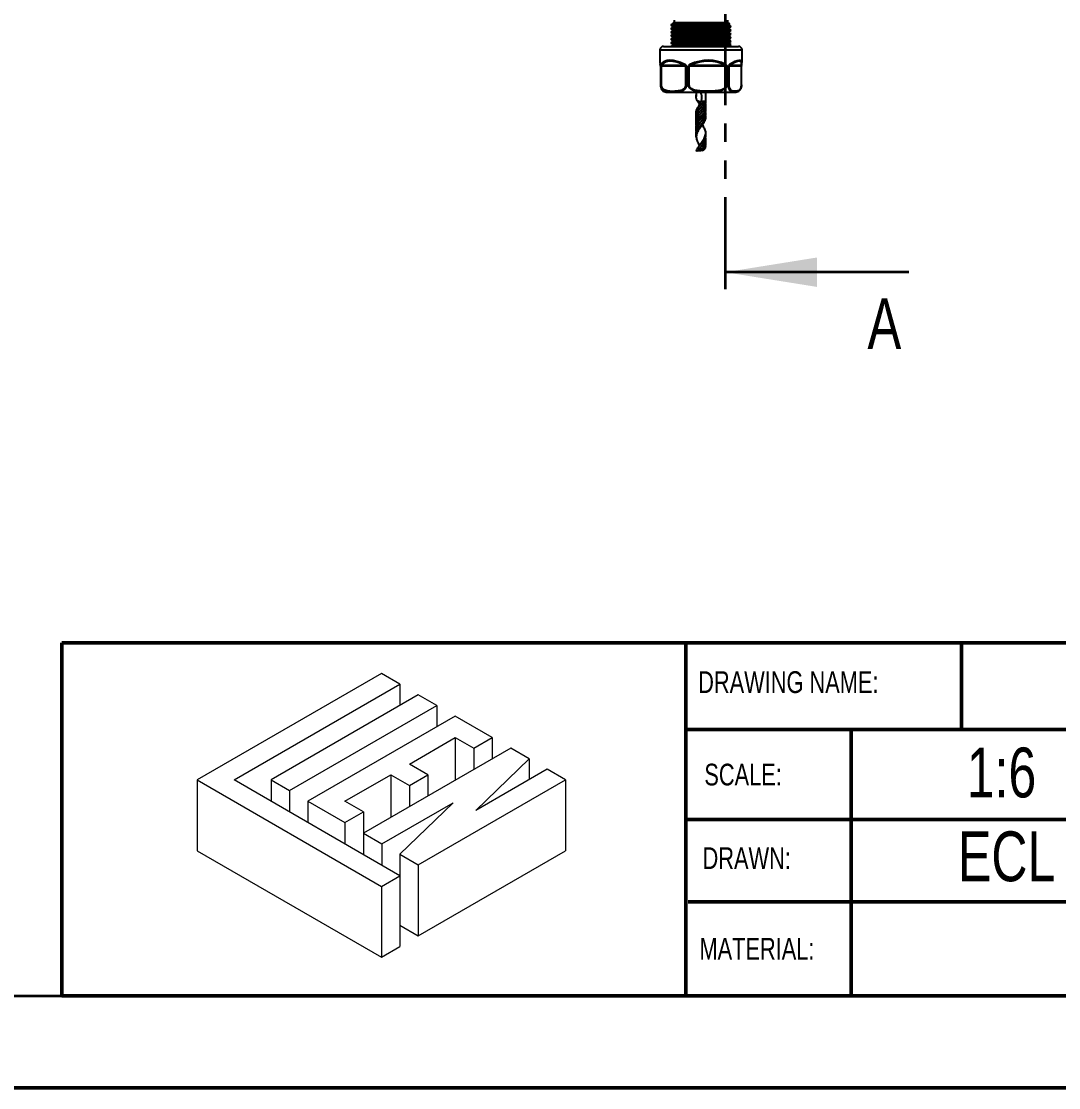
# Model space of a CAD drawing. Header units: millimetres. Extents: x 0 to 279, y 0 to 216.
# Drawn here: x 120.3 to 191.9, y 0 to 73.6 of the extents above; entities that cross this region are included whole.
import ezdxf

# ---------------------------------------------------------------- set-up
doc = ezdxf.new("R2010")
doc.units = ezdxf.units.MM
doc.linetypes.add('PHANTOM', pattern=[12.7, 6.35, -1.27, 1.27, -1.27, 1.27, -1.27])
for name, color, linetype in [('PAGE_BORDER', 7, 'Continuous'), ('TITLE_BLOCK_BORDER', 7, 'Continuous'), ('TITLE_BLOCK_TEXT', 8, 'Continuous')]:
    doc.layers.add(name, color=color, linetype=linetype)
doc.styles.add('SLDTEXTSTYLE0', font='TXT', dxfattribs={"width": 0.75})

# ---------------------------------------------------------------- blocks, each defined once
blk = doc.blocks.new('Lien3D Logo')
at = {"color": 7, "linetype": 'Continuous', "lineweight": 18}
for p, q in [((10.607, 16.329), (0, 10.206)), ((11.67, 15.715), (10.607, 16.329)), ((2.128, 10.206), (11.67, 15.715)), ((11.67, 15.715), (11.67, 14.486)), ((12.734, 15.101), (4.255, 10.206)), ((13.798, 14.486), (12.734, 15.101)), ((5.319, 9.592), (13.798, 14.486)), ((13.798, 14.486), (13.798, 13.258)), ((14.862, 13.872), (6.383, 8.977)), ((16.99, 12.644), (14.862, 13.872)), ((12.218, 11.118), (14.862, 12.644)), ((14.862, 12.644), (15.926, 12.03)), ((14.862, 12.644), (14.862, 10.187)), ((15.926, 12.03), (16.99, 12.644)), ((16.99, 12.644), (16.99, 11.416)), ((18.054, 12.03), (9.575, 7.135)), ((15.926, 12.03), (15.926, 10.801)), ((19.118, 11.416), (18.054, 12.03)), ((13.282, 10.504), (12.218, 11.118)), ((16.039, 8.447), (19.118, 11.416)), ((19.118, 11.416), (19.118, 10.224)), ((8.511, 8.977), (11.155, 10.504)), ((11.155, 10.504), (12.218, 9.889)), ((11.155, 10.504), (11.155, 8.047)), ((12.218, 9.889), (13.282, 10.504)), ((13.282, 10.504), (13.282, 9.275)), ((20.149, 10.82), (16.039, 8.447)), ((21.213, 10.206), (20.149, 10.82)), ((0, 10.206), (0, 6.123)), ((0, 10.206), (10.607, 4.083)), ((11.67, 4.697), (2.128, 10.206)), ((4.255, 10.206), (4.255, 8.977)), ((4.255, 10.206), (5.319, 9.592)), ((12.218, 9.889), (12.218, 8.661)), ((12.734, 5.311), (21.213, 10.206)), ((21.213, 10.206), (21.213, 6.123)), ((5.319, 9.592), (5.319, 8.363)), ((6.383, 8.977), (8.511, 7.749)), ((6.383, 8.977), (6.383, 7.749)), ((9.575, 8.363), (8.511, 8.977)), ((10.639, 6.521), (14.749, 8.893)), ((14.749, 8.893), (11.67, 5.925)), ((8.511, 7.749), (9.575, 8.363)), ((9.575, 8.363), (9.575, 7.135)), ((8.511, 7.749), (8.511, 6.521)), ((9.575, 7.135), (10.639, 6.521)), ((9.575, 7.135), (9.575, 5.907)), ((10.639, 6.521), (10.639, 5.293)), ((0, 6.123), (10.607, 0)), ((11.67, 5.925), (12.734, 5.311)), ((11.67, 5.925), (11.67, 4.697)), ((12.734, 1.228), (21.213, 6.123)), ((12.734, 5.311), (12.734, 1.228)), ((10.607, 4.083), (11.67, 4.697)), ((11.67, 4.697), (11.67, 0.614)), ((10.607, 4.083), (10.607, 0)), ((11.67, 1.842), (12.734, 1.228)), ((10.607, 0), (11.67, 0.614))]:
    blk.add_line(p, q, dxfattribs=at)

msp = doc.modelspace()

# ---------------------------------------------------------------- linework, layer by layer
at = {"color": 7, "linetype": 'PHANTOM', "lineweight": 35}
msp.add_line((168.901, 86.867), (168.901, 54.287), dxfattribs=at)
at = {"color": 7, "linetype": 'Continuous', "lineweight": 25}
for p, q in [((165.385, 73.687), (165.385, 73.521)), ((169.085, 73.521), (169.085, 73.687)), ((165.168, 73.364), (165.168, 73.344)), ((165.168, 73.114), (165.168, 73.094)), ((165.341, 73.494), (165.366, 73.479)), ((165.385, 73.521), (165.344, 73.497)), ((165.385, 73.521), (169.085, 73.521)), ((165.77, 73.396), (166.65, 73.396)), ((169.237, 73.433), (169.085, 73.521)), ((169.301, 73.219), (169.301, 73.239)), ((169.301, 72.969), (169.301, 72.989)), ((165.168, 72.864), (165.168, 72.844)), ((165.168, 72.614), (165.168, 72.594)), ((165.168, 72.364), (165.168, 72.344)), ((169.301, 72.719), (169.301, 72.739)), ((169.301, 72.469), (169.301, 72.489)), ((169.301, 72.219), (169.301, 72.239)), ((164.401, 71.627), (164.401, 70.756)), ((164.651, 71.877), (169.672, 71.877)), ((165.168, 72.114), (165.168, 72.094)), ((169.301, 71.969), (169.301, 71.989)), ((169.672, 71.877), (169.818, 71.877)), ((170.068, 70.756), (170.068, 71.627)), ((164.436, 70.509), (164.436, 69.211)), ((164.436, 70.509), (164.437, 70.509)), ((164.437, 70.509), (164.437, 69.211)), ((164.464, 69.211), (164.464, 70.509)), ((164.464, 70.509), (164.483, 70.509)), ((166.192, 70.509), (164.483, 70.509)), ((164.483, 70.509), (164.483, 69.211)), ((164.525, 70.568), (166.112, 70.568)), ((166.192, 69.211), (166.192, 70.509)), ((166.192, 70.509), (166.225, 70.509)), ((166.225, 70.509), (166.225, 69.211)), ((166.365, 69.211), (166.365, 70.509)), ((166.365, 70.509), (166.406, 70.509)), ((168.985, 70.509), (166.406, 70.509)), ((166.406, 70.509), (166.406, 69.211)), ((166.503, 70.568), (168.897, 70.568)), ((168.985, 69.211), (168.985, 70.509)), ((168.985, 70.509), (169.023, 70.509)), ((169.023, 70.509), (169.023, 69.211)), ((169.135, 69.211), (169.135, 70.509)), ((169.135, 70.509), (169.158, 70.509)), ((170.028, 70.509), (169.158, 70.509)), ((169.158, 70.509), (169.158, 69.211)), ((169.212, 70.568), (170.02, 70.568)), ((170.028, 69.211), (170.028, 70.509)), ((170.033, 69.211), (170.033, 70.509)), ((164.436, 69.211), (164.437, 69.211)), ((164.437, 69.211), (164.464, 69.211)), ((164.464, 69.211), (164.483, 69.211)), ((166.192, 69.211), (166.225, 69.211)), ((166.225, 69.211), (166.365, 69.211)), ((166.365, 69.211), (166.406, 69.211)), ((168.985, 69.211), (169.023, 69.211)), ((169.023, 69.211), (169.135, 69.211)), ((169.135, 69.211), (169.158, 69.211)), ((170.028, 69.211), (170.033, 69.211)), ((164.901, 68.711), (169.436, 68.711)), ((165.527, 68.711), (165.535, 68.703)), ((165.535, 68.703), (168.838, 68.703)), ((166.901, 68.703), (166.901, 68.416)), ((167.568, 68.077), (167.568, 68.703)), ((168.838, 68.703), (168.935, 68.703)), ((168.935, 68.703), (168.942, 68.711)), ((169.436, 68.711), (169.568, 68.711)), ((166.988, 68.098), (166.999, 68.077)), ((166.999, 68.077), (167.008, 68.077)), ((167.198, 67.996), (167.273, 68.077)), ((167.232, 68.077), (167.198, 67.996)), ((167.273, 68.077), (167.229, 68.077)), ((167.433, 68.077), (167.273, 68.077)), ((167.54, 68.077), (167.433, 68.077)), ((167.54, 68.077), (167.568, 68.077)), ((167.557, 67.937), (167.557, 67.937)), ((166.912, 67.162), (166.913, 67.162)), ((166.913, 67.354), (166.913, 67.354)), ((167.563, 67.127), (167.555, 67.127)), ((167.558, 67.347), (167.556, 67.347)), ((167.557, 67.547), (167.557, 67.547)), ((166.913, 66.944), (166.908, 66.944)), ((166.911, 66.779), (166.913, 66.779)), ((166.913, 66.578), (166.913, 66.578)), ((166.913, 66.38), (166.913, 66.38)), ((167.557, 66.964), (167.556, 66.964)), ((166.912, 66.188), (166.913, 66.188)), ((166.912, 65.995), (166.913, 65.995)), ((166.913, 65.797), (166.913, 65.797)), ((167.557, 65.797), (167.557, 65.797)), ((167.557, 65.604), (167.557, 65.604)), ((167.093, 65.132), (167.152, 65.071)), ((167.305, 64.81), (167.322, 64.808)), ((167.485, 64.818), (167.469, 64.824)), ((167.485, 64.818), (167.47, 64.825)), ((167.517, 64.849), (167.545, 64.886)), ((167.538, 64.877), (167.568, 64.923)), ((167.568, 64.923), (167.544, 65.01)), ((167.558, 65.014), (167.556, 65.014)), ((167.557, 65.411), (167.557, 65.411)), ((167.557, 65.214), (167.557, 65.214)), ((166.924, 64.642), (166.956, 64.751)), ((167.393, 64.712), (167.371, 64.705))]:
    msp.add_line(p, q, dxfattribs=at)
at = {"color": 8, "linetype": 'Continuous', "lineweight": 25}
for p, q in [((164.401, 71.627), (169.907, 71.627)), ((169.907, 71.627), (170.068, 71.627)), ((170.028, 70.509), (170.033, 70.509))]:
    msp.add_line(p, q, dxfattribs=at)
at = {"color": 7, "linetype": 'Continuous', "lineweight": 35}
msp.add_line((181.601, 56.287), (168.901, 56.287), dxfattribs=at)
at = {"color": 7, "linetype": 'Continuous', "lineweight": 50}
msp.add_line((0, 0), (279.4, 0), dxfattribs=at)
at = {"color": 7, "linetype": 'Continuous', "lineweight": 25}
for centre, radius, start, end in [((164.651, 71.627), 0.25, 90, 180), ((169.818, 71.627), 0.25, 0, 90), ((164.574, 70.638), 0.0849, 187.44256, 235.42462), ((166.244, 70.572), 0.132, 155.26082, 181.61967), ((166.722, 70.731), 0.273, 202.39712, 216.65031), ((168.802, 70.674), 0.143, 312.00255, 340.74182), ((169.147, 70.601), 0.0728, 333.53489, 21.32474), ((169.978, 70.624), 0.0692, 344.54331, 3.10794), ((164.901, 69.211), 0.5, 236.69086, 270), ((169.568, 69.211), 0.5, 270, 303.23462)]:
    msp.add_arc(centre, radius, start, end, dxfattribs=at)
at = {"color": 8, "linetype": 'Continuous', "lineweight": 25}
for centre, radius, start, end in [((169.977, 70.624), 0.0708, 307.81286, 344.28607), ((166.926, 67.727), 0.376, 44.65196, 80.55955)]:
    msp.add_arc(centre, radius, start, end, dxfattribs=at)
at = {"color": 7, "linetype": 'Continuous', "lineweight": 25}
for centre, major_axis, ratio, start_param, end_param in [((167.235, 68.162), (2.795, -2.708), 0.170639, 3.290274, 3.426159), ((167.235, 68.162), (2.67, -2.567), 0.36993, 2.315382, 3.233188), ((167.19, 68.103), (2.579, -2.579), 0.370147, 2.32818, 3.245986), ((167.235, 68.162), (2.316, 1.971), 0.827875, 0.312676, 1.230482), ((167.245, 68.103), (2.116, 2.116), 0.829865, 0.233785, 1.151591), ((167.29, 68.103), (2.711, 2.711), 0.170719, 5.993372, 6.911177), ((167.235, 68.162), (2.795, 2.708), 0.170639, 5.998619, 6.093271)]:
    msp.add_ellipse(centre, major_axis=major_axis, ratio=ratio, start_param=start_param, end_param=end_param, dxfattribs=at)
at = {"color": 8, "linetype": 'Continuous', "lineweight": 25}
msp.add_ellipse((167.235, 68.162), major_axis=(2.795, 2.708), ratio=0.170639, start_param=6.119344, end_param=6.916425, dxfattribs=at)
at = {"color": 7, "linetype": 'Continuous', "lineweight": 25}
for points, knots in [([(165.77, 73.396), (165.726, 73.394), (165.537, 73.389), (165.298, 73.38), (165.153, 73.37), (165.18, 73.365), (165.185, 73.364)], [0, 0, 0, 0, 0.117653, 0.511792, 0.905188, 1, 1, 1, 1]), ([(169.278, 73.239), (169.282, 73.237), (169.295, 73.232), (169.106, 73.221), (168.742, 73.209), (168.227, 73.197), (167.624, 73.184), (166.982, 73.173), (166.365, 73.16), (165.974, 73.151), (165.749, 73.145), (165.539, 73.139), (165.297, 73.13), (165.153, 73.12), (165.18, 73.115), (165.185, 73.114)], [0, 0, 0, 0, 0.049459, 0.148017, 0.245465, 0.342639, 0.441278, 0.537731, 0.636109, 0.733932, 0.750794, 0.780113, 0.878336, 0.976372, 1, 1, 1, 1]), ([(169.278, 72.989), (169.282, 72.987), (169.295, 72.982), (169.106, 72.971), (168.742, 72.959), (168.227, 72.947), (167.624, 72.934), (166.982, 72.923), (166.365, 72.91), (165.974, 72.901), (165.749, 72.895), (165.539, 72.889), (165.297, 72.88), (165.153, 72.87), (165.18, 72.865), (165.185, 72.864)], [0, 0, 0, 0, 0.0494592, 0.1480165, 0.2454652, 0.3426386, 0.4412782, 0.5377307, 0.6361089, 0.7339318, 0.7507936, 0.7801134, 0.8783355, 0.9763724, 1, 1, 1, 1]), ([(165.368, 73.481), (165.335, 73.462), (165.269, 73.423), (165.202, 73.385), (165.169, 73.366)], [0, 0, 0, 0, 0.499982, 1, 1, 1, 1]), ([(165.169, 73.343), (165.202, 73.324), (165.268, 73.286), (165.333, 73.248), (165.366, 73.229)], [0, 0, 0, 0, 0.50599, 1, 1, 1, 1]), ([(165.368, 73.231), (165.335, 73.212), (165.269, 73.173), (165.202, 73.135), (165.169, 73.116)], [0, 0, 0, 0, 0.499982, 1, 1, 1, 1]), ([(165.169, 73.093), (165.202, 73.074), (165.268, 73.036), (165.333, 72.998), (165.366, 72.979)], [0, 0, 0, 0, 0.50599, 1, 1, 1, 1]), ([(165.368, 72.981), (165.335, 72.962), (165.269, 72.923), (165.202, 72.885), (165.169, 72.866)], [0, 0, 0, 0, 0.499982, 1, 1, 1, 1]), ([(165.192, 73.344), (165.187, 73.346), (165.175, 73.352), (165.365, 73.363), (165.731, 73.375), (166.187, 73.386), (166.517, 73.393), (166.65, 73.396)], [0, 0, 0, 0, 0.122761, 0.363801, 0.60213, 0.839786, 1, 1, 1, 1]), ([(165.192, 73.094), (165.187, 73.096), (165.175, 73.102), (165.365, 73.113), (165.731, 73.125), (166.246, 73.137), (166.85, 73.15), (167.492, 73.161), (168.109, 73.174), (168.645, 73.186), (169.047, 73.198), (169.269, 73.21), (169.29, 73.217), (169.298, 73.219)], [0, 0, 0, 0, 0.050193, 0.148746, 0.246191, 0.34336, 0.441996, 0.538444, 0.636819, 0.734638, 0.831465, 0.930168, 1, 1, 1, 1]), ([(165.192, 72.844), (165.187, 72.846), (165.175, 72.852), (165.365, 72.863), (165.731, 72.875), (166.246, 72.887), (166.85, 72.9), (167.492, 72.911), (168.109, 72.924), (168.645, 72.936), (169.047, 72.948), (169.269, 72.96), (169.29, 72.967), (169.298, 72.969)], [0, 0, 0, 0, 0.050193, 0.148746, 0.246191, 0.34336, 0.441996, 0.538444, 0.636819, 0.734638, 0.831465, 0.930168, 1, 1, 1, 1]), ([(165.91, 73.511), (165.879, 73.51), (165.785, 73.509), (165.676, 73.507), (165.583, 73.505), (165.5, 73.503), (165.434, 73.501), (165.386, 73.499), (165.351, 73.497), (165.347, 73.496), (165.345, 73.495)], [0, 0, 0, 0, 0.090017, 0.272234, 0.36458, 0.454597, 0.636814, 0.72916, 0.835038, 1, 1, 1, 1]), ([(165.389, 73.481), (165.387, 73.482), (165.378, 73.488), (165.548, 73.498), (165.77, 73.507), (165.907, 73.511), (165.91, 73.511)], [0, 0, 0, 0, 0.164627, 0.579363, 0.989433, 1, 1, 1, 1]), ([(165.389, 73.231), (165.387, 73.232), (165.378, 73.238), (165.547, 73.248), (165.877, 73.26), (166.343, 73.272), (166.889, 73.285), (167.469, 73.297), (168.027, 73.309), (168.51, 73.321), (168.877, 73.333), (169.063, 73.345), (169.121, 73.353), (169.093, 73.356), (169.088, 73.357)], [0, 0, 0, 0, 0.038685, 0.136142, 0.232502, 0.32859, 0.426128, 0.521503, 0.618783, 0.715513, 0.811262, 0.908867, 0.982185, 1, 1, 1, 1]), ([(165.389, 72.981), (165.387, 72.982), (165.378, 72.988), (165.547, 72.998), (165.877, 73.01), (166.343, 73.022), (166.889, 73.035), (167.469, 73.047), (168.027, 73.059), (168.51, 73.071), (168.877, 73.083), (169.063, 73.095), (169.121, 73.103), (169.093, 73.106), (169.088, 73.107)], [0, 0, 0, 0, 0.038685, 0.136142, 0.232502, 0.32859, 0.426128, 0.521503, 0.618783, 0.715513, 0.811262, 0.908867, 0.982185, 1, 1, 1, 1]), ([(165.77, 73.396), (165.783, 73.407), (165.81, 73.429), (165.857, 73.467), (165.89, 73.494), (165.91, 73.511)], [0, 0, 0, 0, 0.287833, 0.575665, 1, 1, 1, 1]), ([(169.237, 73.433), (169.237, 73.432), (169.236, 73.43), (169.201, 73.428), (169.14, 73.426), (169.081, 73.424), (169.009, 73.423), (168.923, 73.421), (168.825, 73.419), (168.68, 73.417), (168.514, 73.415), (168.329, 73.413), (168.183, 73.411), (168.03, 73.409), (167.87, 73.408), (167.704, 73.406), (167.537, 73.404), (167.366, 73.403), (167.193, 73.401), (167.014, 73.399), (166.832, 73.397), (166.711, 73.396), (166.65, 73.396)], [0, 0, 0, 0, 0.043428, 0.132072, 0.177216, 0.221412, 0.265914, 0.311385, 0.357189, 0.401385, 0.49126, 0.537037, 0.581618, 0.626505, 0.672359, 0.718547, 0.763336, 0.808435, 0.854512, 0.900922, 0.950258, 1, 1, 1, 1]), ([(169.29, 73.244), (169.257, 73.263), (169.191, 73.301), (169.124, 73.339), (169.091, 73.359)], [0, 0, 0, 0, 0.5000047, 1, 1, 1, 1]), ([(169.29, 72.994), (169.257, 73.013), (169.191, 73.051), (169.124, 73.089), (169.091, 73.109)], [0, 0, 0, 0, 0.500005, 1, 1, 1, 1]), ([(169.097, 73.357), (169.13, 73.376), (169.174, 73.402), (169.218, 73.427), (169.229, 73.433)], [0, 0, 0, 0, 0.7537174, 1, 1, 1, 1]), ([(169.097, 73.107), (169.13, 73.126), (169.197, 73.165), (169.263, 73.203), (169.296, 73.222)], [0, 0, 0, 0, 0.499996, 1, 1, 1, 1]), ([(169.097, 72.857), (169.13, 72.876), (169.197, 72.915), (169.263, 72.953), (169.296, 72.972)], [0, 0, 0, 0, 0.499996, 1, 1, 1, 1]), ([(169.278, 72.739), (169.282, 72.737), (169.295, 72.732), (169.106, 72.721), (168.742, 72.709), (168.227, 72.697), (167.624, 72.684), (166.982, 72.673), (166.365, 72.66), (165.974, 72.651), (165.749, 72.645), (165.539, 72.639), (165.297, 72.63), (165.153, 72.62), (165.18, 72.615), (165.185, 72.614)], [0, 0, 0, 0, 0.0494592, 0.1480165, 0.2454652, 0.3426386, 0.4412782, 0.5377307, 0.6361089, 0.7339318, 0.7507936, 0.7801134, 0.8783355, 0.9763724, 1, 1, 1, 1]), ([(169.278, 72.489), (169.282, 72.487), (169.295, 72.482), (169.106, 72.471), (168.742, 72.459), (168.227, 72.447), (167.624, 72.434), (166.982, 72.423), (166.365, 72.41), (165.974, 72.401), (165.749, 72.395), (165.539, 72.389), (165.297, 72.38), (165.153, 72.37), (165.18, 72.365), (165.185, 72.364)], [0, 0, 0, 0, 0.049459, 0.148017, 0.245465, 0.342639, 0.441278, 0.537731, 0.636109, 0.733932, 0.750794, 0.780113, 0.878336, 0.976372, 1, 1, 1, 1]), ([(169.278, 72.239), (169.282, 72.237), (169.295, 72.232), (169.106, 72.221), (168.742, 72.209), (168.227, 72.197), (167.624, 72.184), (166.982, 72.173), (166.365, 72.16), (165.974, 72.151), (165.749, 72.145), (165.539, 72.139), (165.297, 72.13), (165.153, 72.12), (165.18, 72.115), (165.185, 72.114)], [0, 0, 0, 0, 0.049459, 0.148017, 0.245465, 0.342639, 0.441278, 0.537731, 0.636109, 0.733932, 0.750794, 0.780113, 0.878336, 0.976372, 1, 1, 1, 1]), ([(165.169, 72.843), (165.202, 72.824), (165.268, 72.786), (165.333, 72.748), (165.366, 72.729)], [0, 0, 0, 0, 0.50599, 1, 1, 1, 1]), ([(165.368, 72.731), (165.335, 72.712), (165.269, 72.673), (165.202, 72.635), (165.169, 72.616)], [0, 0, 0, 0, 0.4999825, 1, 1, 1, 1]), ([(165.169, 72.593), (165.202, 72.574), (165.268, 72.536), (165.333, 72.498), (165.366, 72.479)], [0, 0, 0, 0, 0.50599, 1, 1, 1, 1]), ([(165.368, 72.481), (165.335, 72.462), (165.269, 72.423), (165.202, 72.385), (165.169, 72.366)], [0, 0, 0, 0, 0.499982, 1, 1, 1, 1]), ([(165.169, 72.343), (165.202, 72.324), (165.268, 72.286), (165.333, 72.248), (165.366, 72.229)], [0, 0, 0, 0, 0.50599, 1, 1, 1, 1]), ([(165.368, 72.231), (165.335, 72.212), (165.269, 72.173), (165.202, 72.135), (165.169, 72.116)], [0, 0, 0, 0, 0.499982, 1, 1, 1, 1]), ([(165.192, 72.594), (165.187, 72.596), (165.175, 72.602), (165.365, 72.613), (165.731, 72.625), (166.246, 72.637), (166.85, 72.65), (167.492, 72.661), (168.109, 72.674), (168.645, 72.686), (169.047, 72.698), (169.269, 72.71), (169.29, 72.717), (169.298, 72.719)], [0, 0, 0, 0, 0.050193, 0.148746, 0.246191, 0.34336, 0.441996, 0.538444, 0.636819, 0.734638, 0.831465, 0.930168, 1, 1, 1, 1]), ([(165.192, 72.344), (165.187, 72.346), (165.175, 72.352), (165.365, 72.363), (165.731, 72.375), (166.246, 72.387), (166.85, 72.4), (167.492, 72.411), (168.109, 72.424), (168.645, 72.436), (169.047, 72.448), (169.269, 72.46), (169.29, 72.467), (169.298, 72.469)], [0, 0, 0, 0, 0.050193, 0.148746, 0.246191, 0.34336, 0.441996, 0.538444, 0.636819, 0.734638, 0.831465, 0.930168, 1, 1, 1, 1]), ([(165.192, 72.094), (165.187, 72.096), (165.175, 72.102), (165.365, 72.113), (165.731, 72.125), (166.246, 72.137), (166.85, 72.15), (167.492, 72.161), (168.109, 72.174), (168.645, 72.186), (169.047, 72.198), (169.269, 72.21), (169.29, 72.217), (169.298, 72.219)], [0, 0, 0, 0, 0.0501928, 0.1487461, 0.2461908, 0.3433603, 0.4419959, 0.5384445, 0.6368187, 0.7346376, 0.8314646, 0.9301676, 1, 1, 1, 1]), ([(165.389, 72.731), (165.387, 72.732), (165.378, 72.738), (165.547, 72.748), (165.877, 72.76), (166.343, 72.772), (166.889, 72.785), (167.469, 72.797), (168.027, 72.809), (168.51, 72.821), (168.877, 72.833), (169.063, 72.845), (169.121, 72.853), (169.093, 72.856), (169.088, 72.857)], [0, 0, 0, 0, 0.038685, 0.136142, 0.232502, 0.32859, 0.426128, 0.521503, 0.618783, 0.715513, 0.811262, 0.908867, 0.982185, 1, 1, 1, 1]), ([(165.389, 72.481), (165.387, 72.482), (165.378, 72.488), (165.547, 72.498), (165.877, 72.51), (166.343, 72.522), (166.889, 72.535), (167.469, 72.547), (168.027, 72.559), (168.51, 72.571), (168.877, 72.583), (169.063, 72.595), (169.121, 72.603), (169.093, 72.606), (169.088, 72.607)], [0, 0, 0, 0, 0.038685, 0.136142, 0.232502, 0.32859, 0.426128, 0.521503, 0.618783, 0.715513, 0.811262, 0.908867, 0.982185, 1, 1, 1, 1]), ([(165.389, 72.231), (165.387, 72.232), (165.378, 72.238), (165.547, 72.248), (165.877, 72.26), (166.343, 72.272), (166.889, 72.285), (167.469, 72.297), (168.027, 72.309), (168.51, 72.321), (168.877, 72.333), (169.063, 72.345), (169.121, 72.353), (169.093, 72.356), (169.088, 72.357)], [0, 0, 0, 0, 0.038685, 0.136142, 0.232502, 0.32859, 0.426128, 0.521503, 0.618783, 0.715513, 0.811262, 0.908867, 0.982185, 1, 1, 1, 1]), ([(169.29, 72.744), (169.257, 72.763), (169.191, 72.801), (169.124, 72.839), (169.091, 72.859)], [0, 0, 0, 0, 0.500005, 1, 1, 1, 1]), ([(169.29, 72.494), (169.257, 72.513), (169.191, 72.551), (169.124, 72.589), (169.091, 72.609)], [0, 0, 0, 0, 0.500005, 1, 1, 1, 1]), ([(169.29, 72.244), (169.257, 72.263), (169.191, 72.301), (169.124, 72.339), (169.091, 72.359)], [0, 0, 0, 0, 0.500005, 1, 1, 1, 1]), ([(169.097, 72.607), (169.13, 72.626), (169.197, 72.665), (169.263, 72.703), (169.296, 72.722)], [0, 0, 0, 0, 0.499996, 1, 1, 1, 1]), ([(169.097, 72.357), (169.13, 72.376), (169.197, 72.415), (169.263, 72.453), (169.296, 72.472)], [0, 0, 0, 0, 0.4999956, 1, 1, 1, 1]), ([(169.097, 72.107), (169.13, 72.126), (169.197, 72.165), (169.263, 72.203), (169.296, 72.222)], [0, 0, 0, 0, 0.499996, 1, 1, 1, 1]), ([(165.169, 72.093), (165.202, 72.074), (165.268, 72.036), (165.333, 71.998), (165.366, 71.979)], [0, 0, 0, 0, 0.50599, 1, 1, 1, 1]), ([(165.368, 71.981), (165.335, 71.962), (165.273, 71.926), (165.211, 71.89), (165.182, 71.873)], [0, 0, 0, 0, 0.534161, 1, 1, 1, 1]), ([(169.278, 71.989), (169.282, 71.987), (169.295, 71.982), (169.106, 71.971), (168.742, 71.959), (168.227, 71.947), (167.624, 71.934), (166.982, 71.923), (166.365, 71.91), (165.974, 71.901), (165.749, 71.895), (165.543, 71.889), (165.35, 71.883), (165.298, 71.878), (165.29, 71.877)], [0, 0, 0, 0, 0.055126, 0.164975, 0.273589, 0.381896, 0.491837, 0.599341, 0.708991, 0.818022, 0.836815, 0.869495, 0.97897, 1, 1, 1, 1]), ([(165.389, 71.981), (165.387, 71.982), (165.378, 71.988), (165.547, 71.998), (165.877, 72.01), (166.343, 72.022), (166.889, 72.035), (167.469, 72.047), (168.027, 72.059), (168.51, 72.071), (168.877, 72.083), (169.063, 72.095), (169.121, 72.103), (169.093, 72.106), (169.088, 72.107)], [0, 0, 0, 0, 0.0386849, 0.1361416, 0.2325019, 0.32859, 0.4261281, 0.5215031, 0.6187827, 0.715513, 0.8112624, 0.9088672, 0.9821845, 1, 1, 1, 1]), ([(165.842, 71.877), (165.976, 71.881), (166.272, 71.888), (166.852, 71.9), (167.491, 71.911), (168.109, 71.924), (168.645, 71.936), (169.047, 71.948), (169.269, 71.96), (169.29, 71.967), (169.298, 71.969)], [0, 0, 0, 0, 0.109181, 0.242994, 0.373839, 0.507297, 0.640001, 0.77136, 0.905263, 1, 1, 1, 1]), ([(169.29, 71.994), (169.257, 72.013), (169.191, 72.051), (169.124, 72.089), (169.091, 72.109)], [0, 0, 0, 0, 0.5000047, 1, 1, 1, 1]), ([(169.132, 71.877), (169.154, 71.89), (169.208, 71.921), (169.263, 71.953), (169.296, 71.972)], [0, 0, 0, 0, 0.394024, 1, 1, 1, 1]), ([(164.437, 70.509), (164.437, 70.514), (164.437, 70.53), (164.435, 70.556), (164.43, 70.596), (164.425, 70.614), (164.422, 70.627)], [0, 0, 0, 0, 0.078333, 0.284462, 0.49048, 1, 1, 1, 1]), ([(164.489, 70.627), (164.486, 70.62), (164.478, 70.605), (164.47, 70.574), (164.465, 70.54), (164.465, 70.519), (164.464, 70.509)], [0, 0, 0, 0, 0.303321, 0.623696, 0.830951, 1, 1, 1, 1]), ([(164.483, 70.509), (164.483, 70.512), (164.483, 70.517), (164.486, 70.528), (164.493, 70.543), (164.507, 70.558), (164.519, 70.565), (164.525, 70.568)], [0, 0, 0, 0, 0.073781, 0.124963, 0.307499, 0.64616, 1, 1, 1, 1]), ([(166.112, 70.568), (166.13, 70.562), (166.155, 70.554), (166.179, 70.536), (166.187, 70.525), (166.191, 70.517), (166.191, 70.512), (166.192, 70.509)], [0, 0, 0, 0, 0.578008, 0.777709, 0.869572, 0.944206, 1, 1, 1, 1]), ([(166.225, 70.509), (166.225, 70.514), (166.224, 70.53), (166.214, 70.556), (166.182, 70.596), (166.148, 70.614), (166.124, 70.627)], [0, 0, 0, 0, 0.078333, 0.284462, 0.49048, 1, 1, 1, 1]), ([(166.469, 70.627), (166.454, 70.62), (166.424, 70.605), (166.389, 70.574), (166.368, 70.54), (166.366, 70.519), (166.365, 70.509)], [0, 0, 0, 0, 0.303321, 0.623696, 0.830951, 1, 1, 1, 1]), ([(166.406, 70.509), (166.406, 70.512), (166.407, 70.517), (166.413, 70.528), (166.43, 70.543), (166.462, 70.558), (166.489, 70.565), (166.503, 70.568)], [0, 0, 0, 0, 0.073781, 0.124963, 0.307499, 0.64616, 1, 1, 1, 1]), ([(168.897, 70.568), (168.918, 70.562), (168.945, 70.554), (168.972, 70.536), (168.981, 70.525), (168.985, 70.517), (168.985, 70.512), (168.985, 70.509)], [0, 0, 0, 0, 0.578008, 0.777709, 0.869572, 0.944206, 1, 1, 1, 1]), ([(169.023, 70.509), (169.022, 70.514), (169.022, 70.53), (169.013, 70.556), (168.994, 70.585), (168.968, 70.609), (168.947, 70.621), (168.936, 70.627)], [0, 0, 0, 0, 0.078188, 0.283934, 0.489569, 0.740446, 1, 1, 1, 1]), ([(169.214, 70.627), (169.203, 70.62), (169.18, 70.605), (169.154, 70.574), (169.137, 70.54), (169.136, 70.519), (169.135, 70.509)], [0, 0, 0, 0, 0.303321, 0.623696, 0.830951, 1, 1, 1, 1]), ([(169.158, 70.509), (169.158, 70.512), (169.158, 70.517), (169.162, 70.528), (169.172, 70.543), (169.19, 70.558), (169.204, 70.565), (169.212, 70.568)], [0, 0, 0, 0, 0.073781, 0.124963, 0.307499, 0.64616, 1, 1, 1, 1]), ([(170.02, 70.568), (170.021, 70.565), (170.023, 70.56), (170.025, 70.55), (170.027, 70.54), (170.027, 70.534), (170.028, 70.528), (170.028, 70.524), (170.028, 70.52), (170.028, 70.516), (170.028, 70.513), (170.028, 70.511), (170.028, 70.509)], [0, 0, 0, 0, 0.287242, 0.577916, 0.677097, 0.777613, 0.823249, 0.869454, 0.906402, 0.94416, 0.971781, 1, 1, 1, 1]), ([(170.033, 70.509), (170.033, 70.511), (170.033, 70.52), (170.034, 70.536), (170.036, 70.558), (170.039, 70.581), (170.042, 70.596), (170.044, 70.603), (170.045, 70.605)], [0, 0, 0, 0, 0.0338195, 0.1751305, 0.3323319, 0.5464603, 0.8898956, 1, 1, 1, 1]), ([(164.437, 69.211), (164.438, 69.182), (164.44, 69.126), (164.455, 69.051), (164.473, 68.994), (164.494, 68.945), (164.516, 68.907), (164.541, 68.87), (164.563, 68.846), (164.586, 68.823), (164.606, 68.807), (164.621, 68.797), (164.627, 68.793)], [0, 0, 0, 0, 0.1231836, 0.2433157, 0.3626859, 0.4376325, 0.5584661, 0.6541011, 0.7644586, 0.8205809, 0.9333004, 1, 1, 1, 1]), ([(166.225, 69.211), (166.223, 69.182), (166.22, 69.126), (166.197, 69.051), (166.17, 68.994), (166.138, 68.945), (166.105, 68.907), (166.065, 68.87), (166.032, 68.846), (165.996, 68.823), (165.958, 68.804), (165.911, 68.784), (165.854, 68.765), (165.785, 68.749), (165.712, 68.737), (165.656, 68.731), (165.62, 68.728), (165.589, 68.726), (165.552, 68.724), (165.504, 68.722), (165.438, 68.721), (165.348, 68.721), (165.252, 68.723), (165.164, 68.727), (165.096, 68.732), (165.041, 68.738), (164.994, 68.745), (164.948, 68.753), (164.903, 68.763), (164.855, 68.775), (164.797, 68.794), (164.741, 68.818), (164.698, 68.841), (164.663, 68.863), (164.631, 68.885), (164.602, 68.911), (164.575, 68.936), (164.547, 68.969), (164.512, 69.022), (164.486, 69.079), (164.47, 69.14), (164.465, 69.18), (164.465, 69.204), (164.464, 69.211)], [0, 0, 0, 0, 0.027195, 0.053716, 0.080069, 0.096615, 0.123291, 0.144405, 0.168768, 0.181158, 0.206043, 0.231088, 0.258479, 0.296859, 0.339789, 0.372092, 0.383394, 0.394696, 0.420356, 0.438685, 0.46803, 0.519415, 0.570826, 0.60847, 0.646136, 0.667674, 0.686605, 0.713742, 0.7328, 0.750617, 0.780922, 0.815569, 0.832284, 0.844297, 0.868406, 0.88052, 0.891906, 0.912417, 0.930726, 0.961345, 0.977051, 0.993232, 1, 1, 1, 1]), ([(164.483, 69.211), (164.483, 69.205), (164.483, 69.171), (164.496, 69.111), (164.536, 69.028), (164.601, 68.957), (164.75, 68.86), (164.982, 68.792), (165.288, 68.785), (165.558, 68.807), (165.793, 68.828), (165.968, 68.884), (166.095, 68.972), (166.158, 69.063), (166.187, 69.14), (166.19, 69.187), (166.192, 69.211)], [0, 0, 0, 0, 0.00597, 0.034217, 0.062228, 0.109729, 0.156948, 0.314507, 0.474372, 0.634414, 0.738499, 0.842013, 0.912049, 0.951998, 0.975942, 1, 1, 1, 1]), ([(169.023, 69.211), (169.02, 69.182), (169.015, 69.126), (168.984, 69.065), (168.949, 69.016), (168.919, 68.983), (168.873, 68.942), (168.823, 68.907), (168.758, 68.87), (168.704, 68.846), (168.644, 68.823), (168.583, 68.804), (168.505, 68.784), (168.414, 68.765), (168.303, 68.749), (168.186, 68.737), (168.098, 68.731), (168.041, 68.728), (167.992, 68.726), (167.935, 68.724), (167.86, 68.722), (167.759, 68.721), (167.635, 68.721), (167.53, 68.722), (167.439, 68.724), (167.351, 68.727), (167.239, 68.733), (167.133, 68.742), (167.033, 68.754), (166.934, 68.77), (166.833, 68.792), (166.748, 68.818), (166.689, 68.841), (166.64, 68.863), (166.596, 68.885), (166.555, 68.911), (166.52, 68.935), (166.48, 68.968), (166.431, 69.02), (166.394, 69.079), (166.372, 69.14), (166.365, 69.18), (166.365, 69.204), (166.365, 69.211)], [0, 0, 0, 0, 0.027194, 0.053715, 0.064235, 0.0857, 0.09664, 0.123316, 0.144433, 0.168791, 0.181181, 0.206066, 0.23111, 0.258501, 0.29688, 0.339809, 0.372111, 0.383413, 0.394715, 0.420374, 0.438703, 0.468048, 0.519431, 0.559823, 0.570841, 0.608485, 0.64615, 0.681229, 0.713753, 0.745159, 0.780928, 0.815573, 0.832289, 0.844301, 0.86841, 0.880523, 0.891909, 0.910148, 0.930728, 0.961346, 0.977051, 0.993232, 1, 1, 1, 1]), ([(166.406, 69.211), (166.406, 69.205), (166.407, 69.171), (166.426, 69.111), (166.486, 69.028), (166.584, 68.957), (166.771, 68.875), (167.04, 68.825), (167.5, 68.798), (167.95, 68.8), (168.384, 68.828), (168.648, 68.883), (168.839, 68.972), (168.935, 69.063), (168.978, 69.14), (168.983, 69.187), (168.985, 69.211)], [0, 0, 0, 0, 0.005975, 0.034246, 0.062281, 0.109823, 0.157083, 0.2724, 0.391057, 0.6341, 0.738275, 0.841878, 0.911974, 0.951957, 0.975921, 1, 1, 1, 1]), ([(169.158, 69.211), (169.158, 69.205), (169.158, 69.171), (169.164, 69.111), (169.185, 69.028), (169.218, 68.957), (169.263, 68.898), (169.315, 68.857), (169.39, 68.821), (169.527, 68.798), (169.678, 68.799), (169.808, 68.826), (169.875, 68.86), (169.919, 68.895), (169.956, 68.941), (169.987, 68.995), (170.011, 69.063), (170.026, 69.14), (170.028, 69.187), (170.028, 69.211)], [0, 0, 0, 0, 0.005973, 0.034232, 0.062255, 0.109776, 0.157016, 0.214346, 0.272448, 0.391054, 0.633995, 0.737056, 0.789181, 0.841759, 0.876553, 0.912011, 0.951977, 0.975931, 1, 1, 1, 1]), ([(170.032, 69.211), (170.031, 69.182), (170.029, 69.126), (170.017, 69.065), (170.005, 69.025), (169.997, 69), (169.988, 68.976), (169.977, 68.951), (169.961, 68.921), (169.941, 68.888), (169.919, 68.861), (169.897, 68.836), (169.874, 68.815), (169.853, 68.799), (169.843, 68.793), (169.842, 68.793)], [0, 0, 0, 0, 0.123032, 0.243016, 0.290788, 0.338552, 0.386309, 0.437288, 0.497516, 0.605735, 0.708602, 0.763765, 0.876069, 0.98902, 1, 1, 1, 1]), ([(164.552, 68.859), (164.572, 68.837), (164.598, 68.809), (164.625, 68.794), (164.63, 68.792)], [0, 0, 0, 0, 0.819425, 1, 1, 1, 1]), ([(166.988, 68.098), (166.983, 68.108), (166.973, 68.128), (166.96, 68.157), (166.948, 68.186), (166.937, 68.215), (166.927, 68.244), (166.919, 68.274), (166.912, 68.304), (166.907, 68.333), (166.903, 68.363), (166.901, 68.393), (166.901, 68.422), (166.902, 68.453), (166.905, 68.483), (166.909, 68.513), (166.915, 68.544), (166.923, 68.579), (166.936, 68.619), (166.952, 68.657), (166.966, 68.685), (166.975, 68.698), (166.978, 68.703)], [0, 0, 0, 0, 0.047493, 0.095068, 0.142888, 0.190794, 0.239606, 0.288508, 0.337683, 0.386949, 0.435049, 0.48323, 0.531654, 0.580158, 0.629583, 0.679091, 0.728859, 0.778719, 0.852082, 0.925853, 0.971482, 1, 1, 1, 1]), ([(167.187, 68.711), (167.19, 68.707), (167.2, 68.695), (167.216, 68.66), (167.233, 68.62), (167.245, 68.578), (167.253, 68.545), (167.26, 68.512), (167.265, 68.478), (167.27, 68.433), (167.274, 68.375), (167.272, 68.31), (167.267, 68.248), (167.259, 68.191), (167.246, 68.134), (167.235, 68.096), (167.229, 68.077)], [0, 0, 0, 0, 0.022569, 0.072131, 0.172784, 0.223727, 0.275256, 0.326892, 0.378813, 0.430815, 0.536756, 0.643299, 0.731545, 0.820146, 0.909873, 1, 1, 1, 1]), ([(166.917, 66.579), (166.912, 66.592), (166.892, 66.654), (166.905, 66.765), (166.96, 66.912), (167.06, 67.058), (167.186, 67.204), (167.318, 67.348), (167.438, 67.494), (167.529, 67.64), (167.569, 67.786), (167.576, 67.885), (167.557, 67.935), (167.556, 67.937)], [0, 0, 0, 0, 0.029385, 0.136812, 0.244238, 0.355459, 0.45909, 0.566516, 0.673943, 0.78137, 0.888797, 0.996223, 1, 1, 1, 1]), ([(166.916, 67.163), (166.912, 67.176), (166.893, 67.238), (166.905, 67.348), (166.959, 67.494), (167.059, 67.64), (167.184, 67.786), (167.319, 67.932), (167.395, 68.029), (167.433, 68.077)], [0, 0, 0, 0, 0.043645, 0.203037, 0.36243, 0.521822, 0.681215, 0.840607, 1, 1, 1, 1]), ([(166.922, 66.945), (166.913, 66.982), (166.891, 67.068), (166.918, 67.202), (166.989, 67.348), (167.099, 67.494), (167.229, 67.64), (167.36, 67.786), (167.475, 67.932), (167.519, 68.029), (167.54, 68.077)], [0, 0, 0, 0, 0.098761, 0.227509, 0.356258, 0.485006, 0.613755, 0.742503, 0.871252, 1, 1, 1, 1]), ([(166.918, 66.381), (166.911, 66.412), (166.891, 66.491), (166.918, 66.619), (166.989, 66.765), (167.12, 66.938), (167.256, 67.088), (167.383, 67.23), (167.473, 67.348), (167.547, 67.494), (167.577, 67.626), (167.559, 67.709), (167.551, 67.744)], [0, 0, 0, 0, 0.0674162, 0.1745328, 0.2816494, 0.388766, 0.5583156, 0.602386, 0.7095026, 0.8166192, 0.9237357, 1, 1, 1, 1]), ([(166.913, 66.779), (166.907, 66.823), (166.892, 66.924), (166.94, 67.066), (167.029, 67.211), (167.141, 67.348), (167.274, 67.494), (167.401, 67.64), (167.502, 67.786), (167.566, 67.932), (167.566, 68.029), (167.566, 68.077)], [0, 0, 0, 0, 0.101459, 0.23475, 0.326046, 0.438371, 0.550697, 0.663023, 0.775349, 0.887674, 1, 1, 1, 1]), ([(166.915, 67.354), (166.919, 67.386), (166.93, 67.459), (166.977, 67.583), (167.029, 67.675), (167.058, 67.726)], [0, 0, 0, 0, 0.257632, 0.593224, 1, 1, 1, 1]), ([(167.008, 68.077), (167.033, 68.033), (167.072, 67.964), (167.122, 67.894), (167.14, 67.868)], [0, 0, 0, 0, 0.634164, 1, 1, 1, 1]), ([(167.198, 67.996), (167.178, 67.949), (167.137, 67.854), (167.084, 67.769), (167.058, 67.726)], [0, 0, 0, 0, 0.496013, 1, 1, 1, 1]), ([(166.917, 65.996), (166.912, 66.01), (166.892, 66.071), (166.905, 66.182), (166.959, 66.327), (167.059, 66.473), (167.185, 66.619), (167.318, 66.765), (167.438, 66.911), (167.529, 67.056), (167.562, 67.173), (167.573, 67.266), (167.555, 67.314), (167.544, 67.343)], [0, 0, 0, 0, 0.029216, 0.137485, 0.245754, 0.354023, 0.462292, 0.570561, 0.67883, 0.787099, 0.895368, 0.936104, 1, 1, 1, 1]), ([(166.919, 65.798), (166.911, 65.829), (166.891, 65.908), (166.918, 66.036), (166.989, 66.182), (167.099, 66.327), (167.229, 66.473), (167.36, 66.619), (167.473, 66.765), (167.547, 66.911), (167.577, 67.031), (167.562, 67.103), (167.557, 67.126)], [0, 0, 0, 0, 0.0692485, 0.1790674, 0.2888862, 0.398705, 0.5085239, 0.6183427, 0.7281616, 0.8379804, 0.9477992, 1, 1, 1, 1]), ([(166.913, 66.188), (166.907, 66.235), (166.893, 66.33), (166.936, 66.473), (167.022, 66.619), (167.141, 66.765), (167.274, 66.911), (167.401, 67.056), (167.469, 67.157), (167.525, 67.252), (167.561, 67.351), (167.577, 67.463), (167.557, 67.528), (167.552, 67.546)], [0, 0, 0, 0, 0.102539, 0.209967, 0.317396, 0.424824, 0.532253, 0.639682, 0.74711, 0.750654, 0.856473, 0.961999, 1, 1, 1, 1]), ([(167.556, 66.964), (167.548, 66.923), (167.533, 66.838), (167.479, 66.71), (167.404, 66.577), (167.316, 66.444), (167.223, 66.315), (167.131, 66.189), (167.078, 66.108), (167.051, 66.067)], [0, 0, 0, 0, 0.135919, 0.285687, 0.430827, 0.580054, 0.727261, 0.862051, 1, 1, 1, 1]), ([(167.567, 65.919), (167.562, 65.959), (167.55, 66.04), (167.503, 66.163), (167.438, 66.287), (167.376, 66.386), (167.335, 66.443), (167.324, 66.459)], [0, 0, 0, 0, 0.225457, 0.457086, 0.682489, 0.913963, 1, 1, 1, 1]), ([(166.914, 65.604), (166.907, 65.651), (166.893, 65.746), (166.937, 65.89), (166.999, 65.999), (167.043, 66.056), (167.051, 66.067)], [0, 0, 0, 0, 0.30247, 0.6172131, 0.9319563, 1, 1, 1, 1]), ([(167.051, 66.067), (167.026, 66.024), (166.977, 65.938), (166.929, 65.807), (166.908, 65.676), (166.916, 65.5), (166.98, 65.318), (167.063, 65.181), (167.093, 65.132)], [0, 0, 0, 0, 0.138785, 0.281632, 0.420401, 0.563136, 0.843947, 1, 1, 1, 1]), ([(166.956, 64.751), (166.976, 64.791), (167.016, 64.872), (167.096, 64.994), (167.184, 65.117), (167.276, 65.242), (167.367, 65.371), (167.449, 65.503), (167.513, 65.637), (167.559, 65.776), (167.564, 65.87), (167.567, 65.919)], [0, 0, 0, 0, 0.104137, 0.211135, 0.315214, 0.422018, 0.532347, 0.645744, 0.758662, 0.874658, 1, 1, 1, 1]), ([(166.956, 64.751), (166.978, 64.79), (167.028, 64.878), (167.141, 65.015), (167.274, 65.161), (167.401, 65.307), (167.503, 65.452), (167.561, 65.598), (167.578, 65.712), (167.557, 65.778), (167.552, 65.795)], [0, 0, 0, 0, 0.113469, 0.253075, 0.392681, 0.532287, 0.671893, 0.8115, 0.951106, 1, 1, 1, 1]), ([(167.067, 64.728), (167.106, 64.775), (167.185, 64.871), (167.318, 65.015), (167.438, 65.161), (167.529, 65.307), (167.569, 65.452), (167.576, 65.551), (167.557, 65.602), (167.556, 65.603)], [0, 0, 0, 0, 0.160782, 0.327454, 0.494125, 0.660797, 0.827469, 0.99414, 1, 1, 1, 1]), ([(167.067, 64.728), (167.106, 64.742), (167.184, 64.769), (167.265, 64.796), (167.305, 64.81)], [0, 0, 0, 0, 0.4993055, 1, 1, 1, 1]), ([(167.212, 64.679), (167.212, 64.679), (167.214, 64.683), (167.219, 64.69), (167.229, 64.704), (167.243, 64.722), (167.265, 64.747), (167.291, 64.775), (167.312, 64.797), (167.322, 64.808)], [0, 0, 0, 0, 0.000045, 0.096127, 0.192551, 0.365519, 0.540158, 0.76889, 1, 1, 1, 1]), ([(167.381, 64.818), (167.381, 64.818), (167.379, 64.815), (167.365, 64.801), (167.34, 64.775), (167.313, 64.747), (167.293, 64.723), (167.281, 64.708), (167.273, 64.695), (167.27, 64.689), (167.269, 64.686), (167.269, 64.686)], [0, 0, 0, 0, 0.0000469, 0.0614326, 0.303132, 0.5473434, 0.6988589, 0.8522115, 0.9258766, 0.9999531, 1, 1, 1, 1]), ([(167.305, 64.81), (167.323, 64.83), (167.383, 64.897), (167.473, 65.015), (167.547, 65.161), (167.577, 65.293), (167.559, 65.376), (167.551, 65.41)], [0, 0, 0, 0, 0.099778, 0.342296, 0.584815, 0.827333, 1, 1, 1, 1]), ([(167.322, 64.808), (167.334, 64.808), (167.354, 64.807), (167.373, 64.815), (167.381, 64.818)], [0, 0, 0, 0, 0.56583, 1, 1, 1, 1]), ([(167.328, 64.696), (167.328, 64.696), (167.345, 64.71), (167.388, 64.748), (167.433, 64.788), (167.459, 64.813), (167.459, 64.813)], [0, 0, 0, 0, 0.000056, 0.401527, 0.999944, 1, 1, 1, 1]), ([(167.485, 64.818), (167.472, 64.805), (167.444, 64.776), (167.405, 64.738), (167.38, 64.714), (167.371, 64.705), (167.371, 64.705)], [0, 0, 0, 0, 0.331966, 0.751855, 0.999939, 1, 1, 1, 1]), ([(167.381, 64.818), (167.397, 64.825), (167.439, 64.844), (167.475, 64.862), (167.499, 64.874)], [0, 0, 0, 0, 0.369686, 1, 1, 1, 1]), ([(167.393, 64.712), (167.393, 64.712), (167.405, 64.723), (167.439, 64.757), (167.483, 64.802), (167.507, 64.838), (167.515, 64.85)], [0, 0, 0, 0, 0.000052, 0.261504, 0.753265, 1, 1, 1, 1]), ([(167.459, 64.813), (167.459, 64.813), (167.46, 64.814), (167.461, 64.815), (167.462, 64.816), (167.462, 64.816)], [0, 0, 0, 0, 0.00211, 0.997896, 1, 1, 1, 1]), ([(167.462, 64.816), (167.462, 64.816), (167.463, 64.817), (167.465, 64.819), (167.466, 64.82), (167.466, 64.82)], [0, 0, 0, 0, 0.0020337, 0.9980368, 1, 1, 1, 1]), ([(167.466, 64.82), (167.466, 64.82), (167.466, 64.82), (167.467, 64.822), (167.468, 64.823), (167.469, 64.824), (167.469, 64.824)], [0, 0, 0, 0, 0.001691, 0.452173, 0.906542, 1, 1, 1, 1]), ([(167.47, 64.825), (167.47, 64.825), (167.471, 64.826), (167.473, 64.827), (167.473, 64.828), (167.473, 64.828)], [0, 0, 0, 0, 0.496519, 0.997791, 1, 1, 1, 1]), ([(167.473, 64.828), (167.473, 64.828), (167.478, 64.832), (167.487, 64.841), (167.496, 64.851), (167.5, 64.855), (167.5, 64.855)], [0, 0, 0, 0, 0.00026, 0.499735, 0.999741, 1, 1, 1, 1]), ([(167.503, 64.838), (167.503, 64.838), (167.503, 64.837), (167.499, 64.834), (167.493, 64.827), (167.488, 64.821), (167.485, 64.818)], [0, 0, 0, 0, 0.00037, 0.102138, 0.550991, 1, 1, 1, 1]), ([(167.499, 64.874), (167.52, 64.922), (167.564, 65.017), (167.577, 65.13), (167.557, 65.195), (167.552, 65.212)], [0, 0, 0, 0, 0.424387, 0.847599, 1, 1, 1, 1]), ([(167.499, 64.874), (167.502, 64.871), (167.506, 64.869), (167.51, 64.867), (167.511, 64.867)], [0, 0, 0, 0, 0.950357, 1, 1, 1, 1]), ([(167.5, 64.855), (167.5, 64.855), (167.504, 64.859), (167.507, 64.863), (167.511, 64.867)], [0, 0, 0, 0, 0.0006366, 1, 1, 1, 1]), ([(167.538, 64.877), (167.538, 64.877), (167.536, 64.875), (167.529, 64.867), (167.518, 64.854), (167.508, 64.843), (167.503, 64.838), (167.503, 64.838)], [0, 0, 0, 0, 0.000191, 0.149426, 0.599667, 0.999809, 1, 1, 1, 1]), ([(167.511, 64.867), (167.513, 64.866), (167.517, 64.865), (167.524, 64.867), (167.531, 64.87), (167.536, 64.875), (167.538, 64.877)], [0, 0, 0, 0, 0.223585, 0.453894, 0.724783, 1, 1, 1, 1]), ([(166.924, 64.642), (166.944, 64.655), (166.984, 64.68), (167.04, 64.712), (167.067, 64.728)], [0, 0, 0, 0, 0.500025, 1, 1, 1, 1]), ([(167.03, 64.656), (167.012, 64.656), (166.977, 64.654), (166.942, 64.646), (166.924, 64.642)], [0, 0, 0, 0, 0.498345, 1, 1, 1, 1]), ([(167.212, 64.679), (167.184, 64.677), (167.12, 64.671), (167.062, 64.662), (167.03, 64.656)], [0, 0, 0, 0, 0.4489109, 1, 1, 1, 1]), ([(167.269, 64.686), (167.265, 64.686), (167.256, 64.684), (167.242, 64.683), (167.227, 64.681), (167.217, 64.68), (167.212, 64.679)], [0, 0, 0, 0, 0.243719, 0.492602, 0.743659, 1, 1, 1, 1]), ([(167.328, 64.696), (167.319, 64.694), (167.299, 64.691), (167.279, 64.688), (167.269, 64.686)], [0, 0, 0, 0, 0.485533, 1, 1, 1, 1]), ([(167.371, 64.705), (167.366, 64.703), (167.354, 64.7), (167.337, 64.697), (167.328, 64.696)], [0, 0, 0, 0, 0.481346, 1, 1, 1, 1]), ([(167.402, 64.72), (167.403, 64.718), (167.404, 64.716), (167.396, 64.713), (167.393, 64.712)], [0, 0, 0, 0, 0.606066, 1, 1, 1, 1])]:
    msp.add_open_spline(points, degree=3, knots=knots, dxfattribs=at)
at = {"color": 8, "linetype": 'Continuous', "lineweight": 25}
msp.add_open_spline([(169.842, 68.793), (169.833, 68.787), (169.811, 68.773), (169.773, 68.756), (169.73, 68.742), (169.694, 68.734), (169.666, 68.73), (169.646, 68.727), (169.625, 68.725), (169.604, 68.723), (169.573, 68.721), (169.532, 68.72), (169.492, 68.721), (169.461, 68.723), (169.434, 68.725), (169.404, 68.73), (169.371, 68.737), (169.34, 68.747), (169.31, 68.761), (169.281, 68.78), (169.252, 68.807), (169.227, 68.838), (169.205, 68.873), (169.188, 68.908), (169.174, 68.947), (169.163, 68.982), (169.152, 69.029), (169.143, 69.079), (169.137, 69.14), (169.135, 69.18), (169.135, 69.204), (169.135, 69.211)], degree=3, knots=[0, 0, 0, 0, 0.0305414, 0.0727527, 0.1249438, 0.1732382, 0.1939738, 0.2229907, 0.23946, 0.2676945, 0.298294, 0.3501093, 0.4160883, 0.4490885, 0.4732495, 0.5215869, 0.568278, 0.611669, 0.6527016, 0.6958116, 0.7410021, 0.7847095, 0.8155862, 0.8466209, 0.8729234, 0.8978236, 0.9110731, 0.9503784, 0.9705398, 0.991312, 1, 1, 1, 1], dxfattribs=at)
at = {"color": 7, "linetype": 'Continuous', "lineweight": 35}
msp.add_solid([(168.901, 56.287), (175.251, 55.271), (175.251, 57.303)], dxfattribs=at)
at = {"layer": 'PAGE_BORDER', "lineweight": 35}
msp.add_line((6.35, 6.35), (273.05, 6.35), dxfattribs=at)
at = {"layer": 'TITLE_BLOCK_BORDER', "lineweight": 50}
for p, q in [((123.087, 30.708), (123.087, 6.35)), ((166.18, 30.708), (123.087, 30.708)), ((166.18, 30.708), (166.18, 6.35)), ((273.05, 30.708), (166.18, 30.708)), ((185.238, 30.708), (185.238, 24.778)), ((273.05, 24.733), (166.18, 24.733)), ((177.606, 24.733), (177.606, 6.35)), ((273.05, 18.518), (166.18, 18.518)), ((166.36, 12.839), (273.05, 12.839)), ((166.18, 6.35), (123.087, 6.35)), ((166.18, 6.35), (273.05, 6.35))]:
    msp.add_line(p, q, dxfattribs=at)

# ---------------------------------------------------------------- block references
at = {"layer": 'TITLE_BLOCK_BORDER', "xscale": 1.2, "yscale": 1.2, "zscale": 1.2}
msp.add_blockref('Lien3D Logo', (132.432, 8.997), dxfattribs=at)

# ---------------------------------------------------------------- texts
at = {"color": 7, "linetype": 'Continuous', "insert": (178.728, 54.48), "char_height": 3.5, "attachment_point": 1, "style": 'SLDTEXTSTYLE0'}
msp.add_mtext('A', dxfattribs=at)
at = {"layer": 'TITLE_BLOCK_TEXT', "style": 'SLDTEXTSTYLE0'}
for s, insert, char_height, attachment_point in [('DRAWING NAME:', (167.042, 28.741), 1.5, 1), ('1:6', (187.992, 23.476), 3.4396, 2), ('SCALE:', (167.467, 22.361), 1.5, 1), ('ECL', (188.344, 17.687), 3.4396, 2), ('DRAWN:', (167.344, 16.591), 1.5, 1), ('MATERIAL:', (167.131, 10.342), 1.5, 1)]:
    msp.add_mtext(s, dxfattribs=dict(at, insert=insert, char_height=char_height, attachment_point=attachment_point))

doc.saveas('drawing.dxf')
